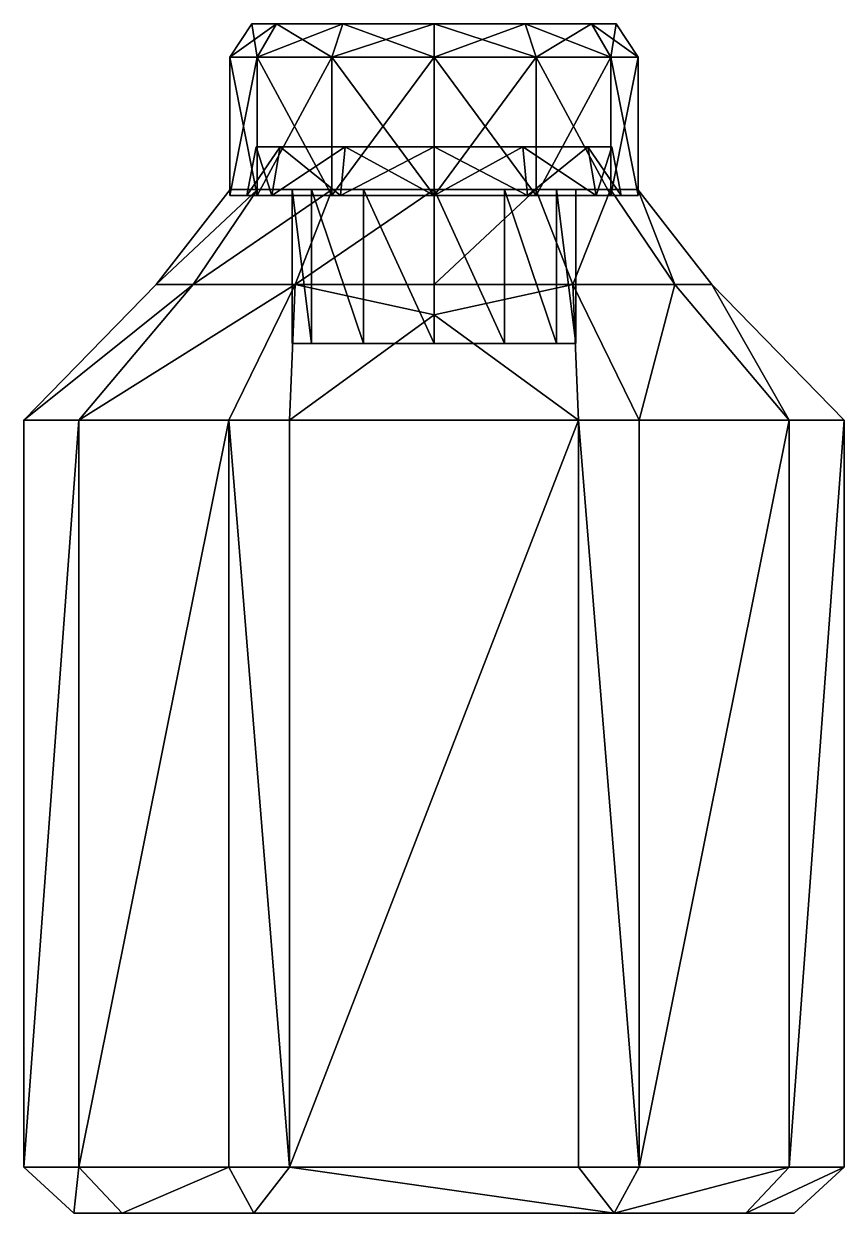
# Model space of a CAD drawing. Extents: x -67 to 67, y 0 to 195.
import ezdxf

# ---------------------------------------------------------------- set-up
doc = ezdxf.new("R2010")
doc.units = 0
doc.layers.add('bottle', color=250, linetype='CONTINUOUS')
doc.layers.add('bottleCap', color=250, linetype='CONTINUOUS')

msp = doc.modelspace()

# ---------------------------------------------------------------- meshes
at = {"layer": 'bottle'}
mesh = msp.add_polyface(dxfattribs=at)
corners = [(-23.617528, 129.755261, 37.492651), (20.0424, 142.284018, 12.019247), (58.918916, 0), (67.105826, 129.755261), (-23.617528, 7.514252, 37.492651), (-20.0424, 142.284018, -12.019247), (23.617528, 129.755261, 37.492651), (23.617528, 7.514252, 37.492651), (-58.918916, 0), (-67.105826, 129.755261), (-51.025278, 0, 18.173052), (-58.11535, 129.755261, 20.698236), (-29.459458, 0, 31.476649), (-33.552913, 129.755261, 35.850397), (-11.517615, 142.284018, -20.725847), (29.459458, 0, 31.476649), (33.552913, 129.755261, 35.850397), (51.025278, 0, 18.173052), (58.11535, 129.755261, 20.698236), (45.477646, 151.951644), (-45.477646, 151.951644), (-39.384796, 151.951644, 18.1833), (-22.738823, 151.951644, 31.494399), (0, 151.951644, 36.366599), (22.738823, 151.951644, 31.494399), (39.384796, 151.951644, 18.1833), (33.327346, 167.484018), (-33.327346, 167.484018), (-28.862329, 167.484018, 17.019075), (-16.663673, 167.484018, 29.477902), (0, 167.484018, 34.038149), (16.663673, 167.484018, 29.477902), (28.862329, 167.484018, 17.019075), (67.105826, 7.514252), (-67.105826, 7.514252), (-58.11535, 7.514252, 20.698236), (-33.552913, 7.514252, 35.850397), (33.552913, 7.514252, 35.850397), (58.11535, 7.514252, 20.698236), (23.195694, 167.484018), (-23.195694, 167.484018), (-20.0424, 167.484018, 12.019247), (-11.517615, 167.484018, 20.725847), (0, 167.484018, 23.877804), (11.517615, 167.484018, 20.725847), (20.0424, 167.484018, 12.019247), (23.195694, 142.284018), (0, 146.982479, 37.492651), (-23.195694, 142.284018), (-20.0424, 142.284018, 12.019247), (-11.517615, 142.284018, 20.725847), (0, 142.284018, 23.877804), (11.517615, 142.284018, 20.725847), (-23.617528, 129.755261, -37.492651), (20.0424, 142.284018, -12.019247), (-23.617528, 7.514252, -37.492651), (0, 142.284018, -23.877804), (23.617528, 129.755261, -37.492651), (23.617528, 7.514252, -37.492651), (-51.025278, 0, -18.173052), (-58.11535, 129.755261, -20.698236), (-29.459458, 0, -31.476649), (-33.552913, 129.755261, -35.850397), (11.517615, 142.284018, -20.725847), (29.459458, 0, -31.476649), (33.552913, 129.755261, -35.850397), (51.025278, 0, -18.173052), (58.11535, 129.755261, -20.698236), (-39.384796, 151.951644, -18.1833), (-22.738823, 151.951644, -31.494399), (0, 151.951644, -36.366599), (22.738823, 151.951644, -31.494399), (39.384796, 151.951644, -18.1833), (-28.862329, 167.484018, -17.019075), (-16.663673, 167.484018, -29.477902), (0, 167.484018, -34.038149), (16.663673, 167.484018, -29.477902), (28.862329, 167.484018, -17.019075), (-58.11535, 7.514252, -20.698236), (-33.552913, 7.514252, -35.850397), (33.552913, 7.514252, -35.850397), (58.11535, 7.514252, -20.698236), (-20.0424, 167.484018, -12.019247), (-11.517615, 167.484018, -20.725847), (0, 167.484018, -23.877804), (11.517615, 167.484018, -20.725847), (20.0424, 167.484018, -12.019247), (0, 146.982479, -37.492651)]
mesh.append_faces([[corners[k] for k in face] for face in [(9, 20, 21), (16, 24, 25), (31, 44, 45), (11, 21, 22), (18, 25, 19), (74, 75, 84), (13, 22, 0), (20, 27, 28), (75, 76, 85), (24, 6, 47), (21, 28, 29), (24, 16, 6), (22, 29, 30), (23, 30, 31), (24, 31, 32), (32, 45, 39), (25, 32, 26), (15, 7, 37), (34, 9, 11), (8, 34, 35), (40, 48, 49), (36, 12, 10), (35, 11, 13), (41, 49, 50), (4, 36, 13), (12, 36, 4), (4, 7, 15), (42, 50, 51), (15, 17, 66), (6, 16, 37), (43, 51, 52), (6, 7, 4), (15, 37, 38), (44, 52, 1), (47, 6, 0), (38, 18, 3), (45, 1, 46), (37, 16, 18), (33, 2, 17), (15, 64, 61), (27, 40, 41), (28, 41, 42), (29, 42, 43), (30, 43, 44), (22, 23, 47), (9, 60, 68), (65, 67, 72), (76, 77, 86), (60, 62, 69), (67, 3, 19), (69, 53, 87), (62, 53, 69), (20, 68, 73), (17, 2, 66), (71, 70, 87), (68, 69, 74), (71, 57, 65), (69, 70, 75), (70, 71, 76), (71, 72, 77), (77, 26, 39), (72, 19, 26), (64, 80, 58), (34, 78, 60), (8, 59, 78), (40, 82, 5), (79, 78, 59), (78, 79, 62), (82, 83, 14), (55, 53, 62), (61, 55, 79), (55, 61, 64), (83, 84, 56), (61, 59, 10), (57, 58, 80), (84, 85, 63), (57, 53, 55), (64, 66, 81), (85, 86, 54), (87, 53, 57), (81, 33, 3), (86, 39, 46), (80, 81, 67), (33, 81, 66), (59, 8, 10), (27, 73, 82), (73, 74, 83), (5, 14, 54), (14, 56, 63), (48, 54, 46), (49, 48, 1), (50, 49, 52), (9, 21, 11), (16, 25, 18), (31, 45, 32), (11, 22, 13), (18, 19, 3), (74, 84, 83), (20, 28, 21), (75, 85, 84), (24, 47, 23), (21, 29, 22), (22, 30, 23), (23, 31, 24), (24, 32, 25), (32, 39, 26), (25, 26, 19), (34, 11, 35), (8, 35, 10), (40, 49, 41), (36, 10, 35), (35, 13, 36), (41, 50, 42), (4, 13, 0), (4, 15, 12), (42, 51, 43), (15, 66, 64), (6, 37, 7), (43, 52, 44), (6, 4, 0), (15, 38, 17), (44, 1, 45), (38, 3, 33), (45, 46, 39), (37, 18, 38), (33, 17, 38), (15, 61, 12), (27, 41, 28), (28, 42, 29), (29, 43, 30), (30, 44, 31), (22, 47, 0), (9, 68, 20), (65, 72, 71), (76, 86, 85), (60, 69, 68), (67, 19, 72), (69, 87, 70), (20, 73, 27), (71, 87, 57), (68, 74, 73), (69, 75, 74), (70, 76, 75), (71, 77, 76), (77, 39, 86), (72, 26, 77), (34, 60, 9), (8, 78, 34), (40, 5, 48), (79, 59, 61), (78, 62, 60), (82, 14, 5), (55, 62, 79), (55, 64, 58), (83, 56, 14), (61, 10, 12), (57, 80, 65), (84, 63, 56), (57, 55, 58), (64, 81, 80), (85, 54, 63), (81, 3, 67), (86, 46, 54), (80, 67, 65), (33, 66, 2), (27, 82, 40), (73, 83, 82), (5, 54, 48), (14, 63, 54), (48, 46, 1), (49, 1, 52), (50, 52, 51)]])
at = {"layer": 'bottleCap'}
mesh = msp.add_polyface(dxfattribs=at)
corners = [(28.946739, 166.486428, 16.712408), (25.791544, 194.607378, 14.890755), (33.424815, 166.486428), (29.78151, 194.607378), (28.946739, 166.486428, -16.712408), (25.791544, 194.607378, -14.890755), (16.712408, 166.486428, -28.946739), (14.890755, 194.607378, -25.791544), (0, 166.486428, -33.424815), (0, 194.607378, -29.78151), (-16.712408, 166.486428, -28.946739), (-14.890755, 194.607378, -25.791544), (-28.946739, 166.486428, -16.712408), (-25.791544, 194.607378, -14.890755), (-33.424815, 166.486428), (-29.78151, 194.607378), (-28.946739, 166.486428, 16.712408), (-25.791544, 194.607378, 14.890755), (-16.712408, 166.486428, 28.946739), (-14.890755, 194.607378, 25.791544), (0, 166.486428, 33.424815), (0, 194.607378, 29.78151), (16.712408, 166.486428, 28.946739), (14.890755, 194.607378, 25.791544), (28.946739, 189.151058, 16.712408), (33.424815, 189.151058), (28.946739, 189.151058, -16.712408), (16.712408, 189.151058, -28.946739), (0, 189.151058, -33.424815), (-16.712408, 189.151058, -28.946739), (-28.946739, 189.151058, -16.712408), (-33.424815, 189.151058), (-28.946739, 189.151058, 16.712408), (-16.712408, 189.151058, 28.946739), (0, 189.151058, 33.424815), (16.712408, 189.151058, 28.946739), (26.525985, 166.486428, 15.314785), (30.629569, 166.486428), (26.525985, 166.486428, -15.314785), (15.314785, 166.486428, -26.525985), (0, 166.486428, -30.629569), (-15.314785, 166.486428, -26.525985), (-26.525985, 166.486428, -15.314785), (-30.629569, 166.486428), (-26.525985, 166.486428, 15.314785), (-15.314785, 166.486428, 26.525985), (0, 166.486428, 30.629569), (15.314785, 166.486428, 26.525985), (25.17316, 174.486428, 14.533731), (29.067461, 174.486428), (25.17316, 174.486428, -14.533731), (14.533731, 174.486428, -25.17316), (0, 174.486428, -29.067461), (-14.533731, 174.486428, -25.17316), (-25.17316, 174.486428, -14.533731), (-29.067461, 174.486428), (-25.17316, 174.486428, 14.533731), (-14.533731, 174.486428, 25.17316), (0, 174.486428, 29.067461), (14.533731, 174.486428, 25.17316)]
mesh.append_faces([[corners[k] for k in face] for face in [(33, 19, 21), (25, 3, 5), (5, 3, 13), (50, 59, 48), (4, 26, 27), (13, 3, 1), (56, 59, 50), (27, 7, 9), (1, 23, 21), (58, 59, 56), (8, 28, 29), (1, 21, 19), (50, 51, 52), (29, 11, 13), (17, 15, 13), (50, 52, 53), (12, 30, 31), (11, 9, 7), (53, 54, 55), (31, 15, 17), (35, 23, 1), (20, 34, 35), (16, 32, 33), (0, 24, 25), (34, 20, 18), (26, 4, 2), (26, 5, 7), (28, 8, 6), (28, 9, 11), (30, 12, 10), (30, 13, 15), (32, 16, 14), (24, 0, 22), (34, 21, 23), (32, 17, 19), (24, 1, 3), (4, 38, 37), (2, 37, 36), (0, 36, 47), (16, 44, 43), (20, 46, 45), (18, 45, 44), (22, 47, 46), (8, 40, 39), (6, 39, 38), (10, 41, 40), (14, 43, 42), (12, 42, 41), (38, 50, 49), (37, 49, 48), (36, 48, 59), (44, 56, 55), (46, 58, 57), (45, 57, 56), (47, 59, 58), (40, 52, 51), (39, 51, 50), (41, 53, 52), (43, 55, 54), (42, 54, 53), (33, 21, 34), (25, 5, 26), (5, 13, 11), (50, 48, 49), (4, 27, 6), (13, 1, 17), (56, 50, 55), (27, 9, 28), (58, 56, 57), (8, 29, 10), (1, 19, 17), (29, 13, 30), (50, 53, 55), (12, 31, 14), (11, 7, 5), (31, 17, 32), (35, 1, 24), (20, 35, 22), (16, 33, 18), (0, 25, 2), (34, 18, 33), (26, 2, 25), (26, 7, 27), (28, 6, 27), (28, 11, 29), (30, 10, 29), (30, 15, 31), (32, 14, 31), (24, 22, 35), (34, 23, 35), (32, 19, 33), (24, 3, 25), (4, 37, 2), (2, 36, 0), (0, 47, 22), (16, 43, 14), (20, 45, 18), (18, 44, 16), (22, 46, 20), (8, 39, 6), (6, 38, 4), (10, 40, 8), (14, 42, 12), (12, 41, 10), (38, 49, 37), (37, 48, 36), (36, 59, 47), (44, 55, 43), (46, 57, 45), (45, 56, 44), (47, 58, 46), (40, 51, 39), (39, 50, 38), (41, 52, 40), (43, 54, 42), (42, 53, 41)]])

doc.saveas('drawing.dxf')
